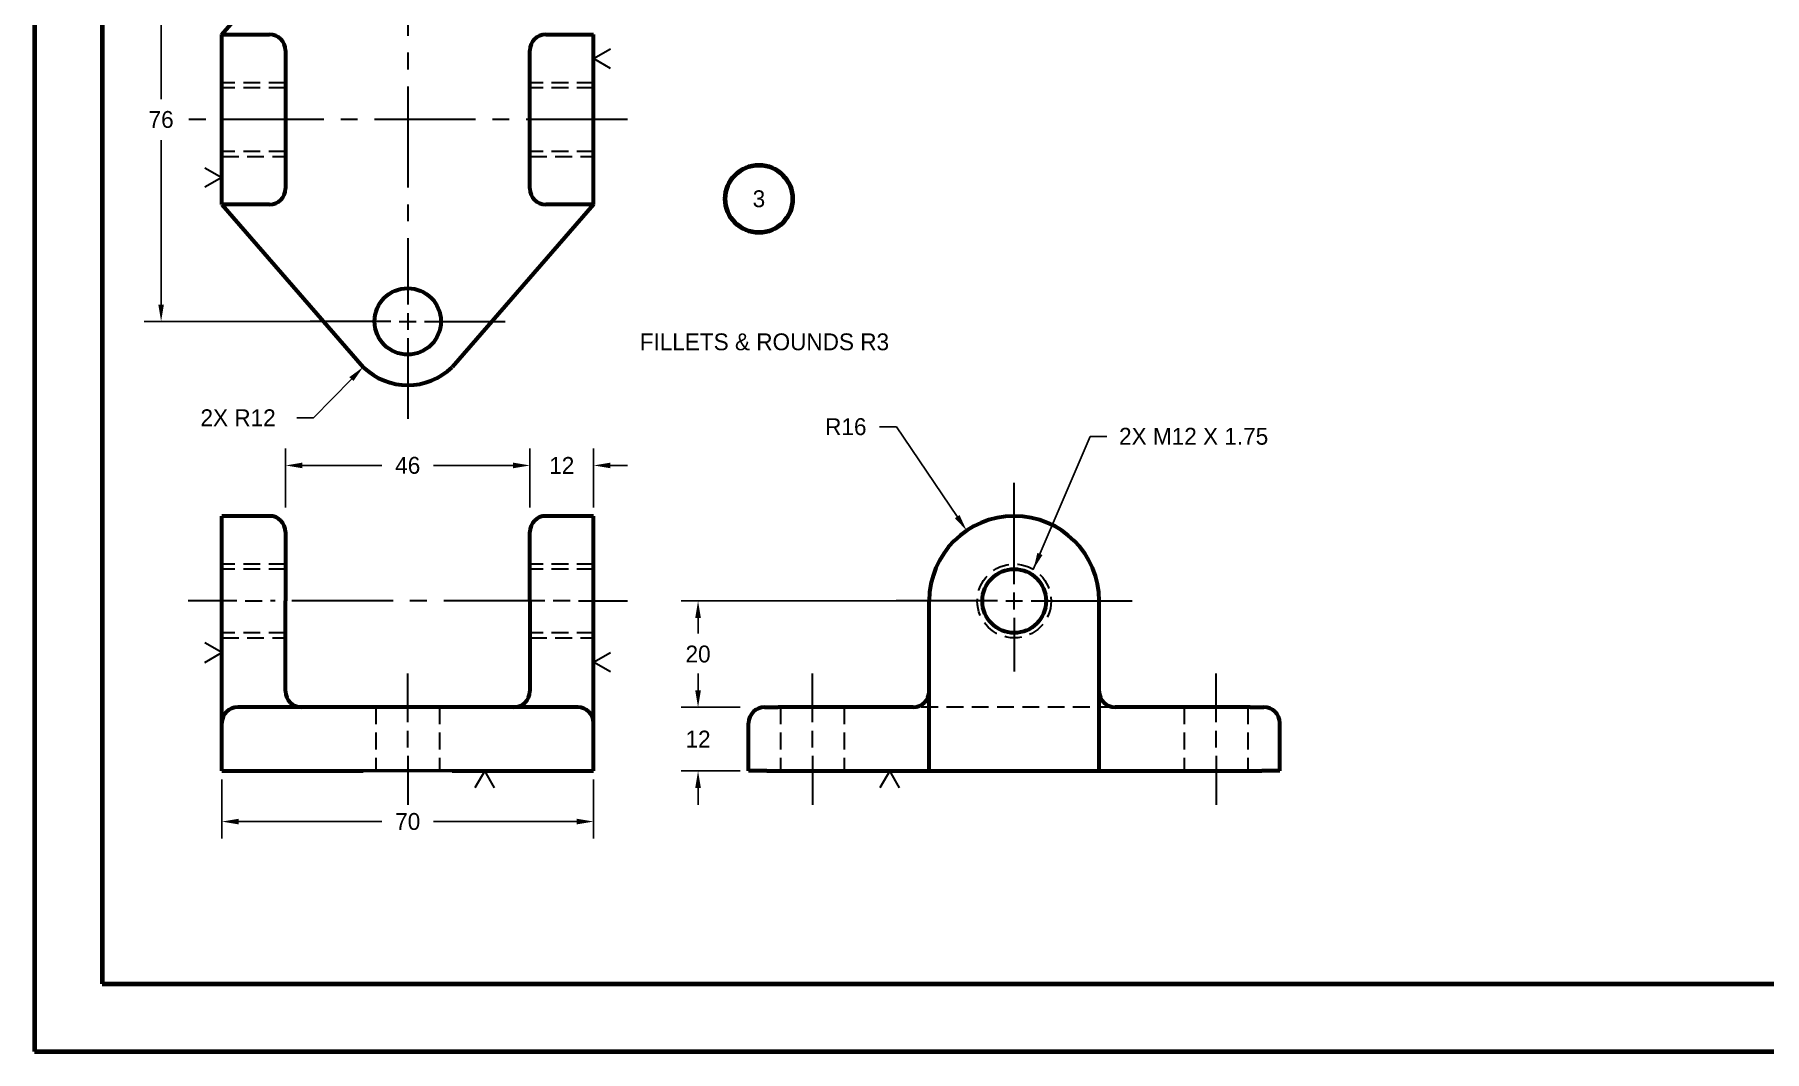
# Model space of a CAD drawing. Header units: millimetres. Extents: x -51 to 863, y 13 to 623.
# Drawn here: x -51.1 to 274.6, y 13 to 204.4 of the extents above; entities that cross this region are included whole.
import ezdxf

# ---------------------------------------------------------------- set-up
doc = ezdxf.new("R2010")
doc.units = ezdxf.units.MM
doc.header["$LTSCALE"] = 25.4
doc.linetypes.add('CENTER2', pattern=[1.125, 0.75, -0.125, 0.125, -0.125])
doc.linetypes.add('HIDDEN2', pattern=[0.1875, 0.125, -0.0625])
for name, color, linetype, lineweight in [('BORDER', 6, 'Continuous', 80), ('CENTER', 2, 'CENTER2', 30), ('DIMENSION', 4, 'Continuous', 30), ('HIDDEN', 1, 'HIDDEN2', 30), ('OBJECT', 7, 'Continuous', 60), ('Visible (ANSI)', 7, 'Continuous', 50)]:
    doc.layers.add(name, color=color, linetype=linetype, lineweight=lineweight)
doc.styles.add('GDT', font='gdt.shx')
doc.styles.get("Standard").update_dxf_attribs({"font": 'TAHOMA.TTF'})
doc.dimstyles.new('ANSI', dxfattribs={"dimscale": 25.4, "dimtxt": 0.125, "dimasz": 0.125, "dimexe": 0.125, "dimexo": 0.0625, "dimgap": 0.09, "dimtad": 0, "dimtih": 1, "dimtoh": 1, "dimdec": 0, "dimzin": 0, "dimdsep": 46, "dimtxsty": 'GDT', "dimcen": 0, "dimadec": 0, "dimazin": 0, "dimtfac": 1, "dimtdec": 0, "dimtofl": 0, "dimtmove": 0, "dimatfit": 3, "dimfxl": 1, "dimtolj": 1, "dimtzin": 0, "dimarcsym": 0})

# ---------------------------------------------------------------- blocks, each defined once
blk = doc.blocks.new('*D50')
at = {"layer": 'Defpoints', "color": 0, "transparency": 16777216}
for p in [(124.38, 111.05), (133.33, 97.8)]:
    blk.add_point(p, dxfattribs=at)
at = {"layer": 'DIMENSION', "color": 0, "lineweight": -2, "transparency": 16777216}
for p, q in [((108, 130.6), (111.18, 130.6)), ((111.18, 130.6), (122.6, 113.69))]:
    blk.add_line(p, q, dxfattribs=at)
at = {"layer": 'DIMENSION', "color": 0, "transparency": 16777216}
blk.add_solid([(123.04, 113.98), (122.16, 113.39), (124.38, 111.05)], dxfattribs=at)
at = {"layer": 'DIMENSION', "color": 0, "transparency": 16777216, "insert": (101.63, 130.6), "char_height": 3.175, "attachment_point": 5, "style": 'GDT'}
blk.add_mtext('\\A1;R16', dxfattribs=at)
blk = doc.blocks.new('*D51')
at = {"layer": 'Defpoints', "color": 0, "transparency": 16777216}
for p in [(54.15, 123.32), (42.15, 113.8), (54.15, 113.8)]:
    blk.add_point(p, dxfattribs=at)
at = {"layer": 'DIMENSION', "color": 0, "lineweight": -2, "transparency": 16777216}
for p, q in [((42.15, 115.38), (42.15, 126.5)), ((54.15, 115.38), (54.15, 126.5)), ((38.97, 123.32), (35.8, 123.32)), ((57.32, 123.32), (60.5, 123.32))]:
    blk.add_line(p, q, dxfattribs=at)
at = {"layer": 'DIMENSION', "color": 0, "transparency": 16777216}
for points in [[(38.97, 123.85), (38.97, 122.79), (42.15, 123.32)], [(57.32, 123.85), (57.32, 122.79), (54.15, 123.32)]]:
    blk.add_solid(points, dxfattribs=at)
at = {"layer": 'DIMENSION', "color": 0, "transparency": 16777216, "insert": (48.15, 123.32), "char_height": 3.175, "attachment_point": 5, "style": 'GDT'}
blk.add_mtext('\\A1;12', dxfattribs=at)
blk = doc.blocks.new('*D52')
at = {"layer": 'Defpoints', "color": 0, "transparency": 16777216}
for p in [(19.15, 150.44), (10.77, 141.85)]:
    blk.add_point(p, dxfattribs=at)
at = {"layer": 'DIMENSION', "color": 0, "lineweight": -2, "transparency": 16777216}
for p, q in [((1.44, 132.3), (8.55, 139.58)), ((-1.73, 132.3), (1.44, 132.3))]:
    blk.add_line(p, q, dxfattribs=at)
at = {"layer": 'DIMENSION', "color": 0, "transparency": 16777216}
blk.add_solid([(8.17, 139.95), (8.93, 139.21), (10.77, 141.85)], dxfattribs=at)
at = {"layer": 'DIMENSION', "color": 0, "transparency": 16777216, "insert": (-12.79, 132.3), "char_height": 3.175, "attachment_point": 5, "style": 'GDT'}
blk.add_mtext('\\A1;2X R12', dxfattribs=at)
blk = doc.blocks.new('*D53')
at = {"layer": 'Defpoints', "color": 0, "transparency": 16777216}
for p in [(14.8, 226.44), (-27.28, 150.44), (14.68, 150.44)]:
    blk.add_point(p, dxfattribs=at)
at = {"layer": 'DIMENSION', "color": 0, "lineweight": -2, "transparency": 16777216}
for p, q in [((13.21, 226.44), (-30.46, 226.44)), ((-27.28, 223.26), (-27.28, 192.31)), ((-27.28, 153.61), (-27.28, 184.56)), ((13.1, 150.44), (-30.46, 150.44))]:
    blk.add_line(p, q, dxfattribs=at)
at = {"layer": 'DIMENSION', "color": 0, "transparency": 16777216}
for points in [[(-27.81, 223.26), (-26.75, 223.26), (-27.28, 226.44)], [(-27.81, 153.61), (-26.75, 153.61), (-27.28, 150.44)]]:
    blk.add_solid(points, dxfattribs=at)
at = {"layer": 'DIMENSION', "color": 0, "transparency": 16777216, "insert": (-27.28, 188.44), "char_height": 3.175, "attachment_point": 5, "style": 'GDT'}
blk.add_mtext('\\A1;76', dxfattribs=at)
blk = doc.blocks.new('*D67')
at = {"layer": 'Defpoints', "color": 0, "transparency": 16777216}
for p in [(73.81, 77.8), (83.33, 77.8), (83.33, 65.8)]:
    blk.add_point(p, dxfattribs=at)
at = {"layer": 'DIMENSION', "color": 0, "lineweight": -2, "transparency": 16777216}
for p, q in [((73.81, 80.97), (73.81, 84.15)), ((81.75, 77.8), (70.63, 77.8)), ((81.75, 65.8), (70.63, 65.8)), ((73.81, 62.62), (73.81, 59.45))]:
    blk.add_line(p, q, dxfattribs=at)
at = {"layer": 'DIMENSION', "color": 0, "transparency": 16777216}
for points in [[(73.28, 80.97), (74.34, 80.97), (73.81, 77.8)], [(73.28, 62.62), (74.34, 62.62), (73.81, 65.8)]]:
    blk.add_solid(points, dxfattribs=at)
at = {"layer": 'DIMENSION', "color": 0, "transparency": 16777216, "insert": (73.81, 71.8), "char_height": 3.175, "attachment_point": 5, "style": 'GDT'}
blk.add_mtext('\\A1;12', dxfattribs=at)
blk = doc.blocks.new('*D68')
at = {"layer": 'Defpoints', "color": 0, "transparency": 16777216}
for p in [(73.81, 97.8), (117.33, 97.8), (83.33, 77.8)]:
    blk.add_point(p, dxfattribs=at)
at = {"layer": 'DIMENSION', "color": 0, "lineweight": -2, "transparency": 16777216}
for p, q in [((115.75, 97.8), (70.63, 97.8)), ((73.81, 94.62), (73.81, 91.67)), ((73.81, 80.97), (73.81, 83.92)), ((81.75, 77.8), (70.63, 77.8))]:
    blk.add_line(p, q, dxfattribs=at)
at = {"layer": 'DIMENSION', "color": 0, "transparency": 16777216}
for points in [[(73.28, 94.62), (74.34, 94.62), (73.81, 97.8)], [(73.28, 80.97), (74.34, 80.97), (73.81, 77.8)]]:
    blk.add_solid(points, dxfattribs=at)
at = {"layer": 'DIMENSION', "color": 0, "transparency": 16777216, "insert": (73.81, 87.8), "char_height": 3.175, "attachment_point": 5, "style": 'GDT'}
blk.add_mtext('\\A1;20', dxfattribs=at)
blk = doc.blocks.new('*D69')
at = {"layer": 'Defpoints', "color": 0, "transparency": 16777216}
for p in [(42.15, 123.32), (-3.85, 113.8), (42.15, 113.8)]:
    blk.add_point(p, dxfattribs=at)
at = {"layer": 'DIMENSION', "color": 0, "lineweight": -2, "transparency": 16777216}
for p, q in [((-3.85, 115.38), (-3.85, 126.5)), ((42.15, 115.38), (42.15, 126.5)), ((-0.68, 123.32), (14.29, 123.32)), ((38.97, 123.32), (24, 123.32))]:
    blk.add_line(p, q, dxfattribs=at)
at = {"layer": 'DIMENSION', "color": 0, "transparency": 16777216}
for points in [[(-0.68, 123.85), (-0.68, 122.79), (-3.85, 123.32)], [(38.97, 123.85), (38.97, 122.79), (42.15, 123.32)]]:
    blk.add_solid(points, dxfattribs=at)
at = {"layer": 'DIMENSION', "color": 0, "transparency": 16777216, "insert": (19.15, 123.32), "char_height": 3.175, "attachment_point": 5, "style": 'GDT'}
blk.add_mtext('\\A1;46', dxfattribs=at)
blk = doc.blocks.new('*D70')
at = {"layer": 'Defpoints', "color": 0, "transparency": 16777216}
for p in [(-15.85, 65.8), (54.15, 65.8), (54.15, 56.27)]:
    blk.add_point(p, dxfattribs=at)
at = {"layer": 'DIMENSION', "color": 0, "lineweight": -2, "transparency": 16777216}
for p, q in [((-15.85, 64.21), (-15.85, 53.1)), ((54.15, 64.21), (54.15, 53.1)), ((-12.68, 56.27), (14.29, 56.27)), ((50.97, 56.27), (24, 56.27))]:
    blk.add_line(p, q, dxfattribs=at)
at = {"layer": 'DIMENSION', "color": 0, "transparency": 16777216}
for points in [[(-12.68, 56.8), (-12.68, 55.74), (-15.85, 56.27)], [(50.97, 56.8), (50.97, 55.74), (54.15, 56.27)]]:
    blk.add_solid(points, dxfattribs=at)
at = {"layer": 'DIMENSION', "color": 0, "transparency": 16777216, "insert": (19.15, 56.27), "char_height": 3.175, "attachment_point": 5, "style": 'GDT'}
blk.add_mtext('\\A1;70', dxfattribs=at)

msp = doc.modelspace()

# ---------------------------------------------------------------- linework, layer by layer
at = {"layer": 'BORDER', "color": 7}
for points in [[(-51.1, 13), (863.3, 13), (863.3, 622.6), (-51.1, 622.6)], [(-38.4, 25.7), (850.6, 25.7), (850.6, 609.9), (-38.4, 609.9)]]:
    msp.add_lwpolyline(points, close=True, dxfattribs=at)
msp.add_circle((85.27, 173.51), 6.35, dxfattribs=at)
at = {"layer": 'CENTER', "color": 7}
for p, q in [((19.15, 223.26), (19.15, 153.61)), ((60.5, 188.44), (-22.2, 188.44)), ((15.97, 150.44), (0.8, 150.44)), ((17.56, 150.44), (20.73, 150.44)), ((19.15, 152.02), (19.15, 148.85)), ((22.32, 150.44), (37.5, 150.44)), ((19.15, 147.26), (19.15, 132.09)), ((133.33, 100.97), (133.33, 120.15)), ((-13.03, 97.8), (-22.2, 97.8)), ((-11.44, 97.8), (-8.27, 97.8)), ((44.97, 97.8), (-6.68, 97.8)), ((49.73, 97.8), (46.56, 97.8)), ((51.32, 97.8), (60.5, 97.8)), ((130.16, 97.8), (110.98, 97.8)), ((131.75, 97.8), (134.92, 97.8)), ((133.33, 96.21), (133.33, 99.38)), ((136.51, 97.8), (155.68, 97.8)), ((133.33, 94.62), (133.33, 84.5)), ((19.15, 74.97), (19.15, 84.15)), ((95.33, 74.97), (95.33, 84.15)), ((171.33, 74.97), (171.33, 84.15)), ((19.15, 70.21), (19.15, 73.38)), ((95.33, 70.21), (95.33, 73.38)), ((171.33, 70.21), (171.33, 73.38)), ((19.15, 68.62), (19.15, 59.45)), ((95.33, 68.62), (95.33, 59.45)), ((171.33, 68.62), (171.33, 59.45))]:
    msp.add_line(p, q, dxfattribs=at)
at = {"layer": 'DIMENSION', "color": 7}
for points in [[(57.32, 198.08), (54.15, 199.92), (57.32, 201.75)], [(-19.03, 179.37), (-15.85, 177.54), (-19.03, 175.7)], [(-19.03, 86.24), (-15.85, 88.08), (-19.03, 89.91)], [(57.32, 84.46), (54.15, 86.3), (57.32, 88.13)], [(35.48, 62.62), (33.65, 65.8), (31.81, 62.62)], [(111.73, 62.62), (109.9, 65.8), (108.06, 62.62)]]:
    msp.add_lwpolyline(points, dxfattribs=at)
at = {"layer": 'HIDDEN', "color": 7}
for p, q in [((-3.85, 195.38), (-15.85, 195.38)), ((-3.85, 194.44), (-15.85, 194.44)), ((54.15, 195.38), (42.15, 195.38)), ((54.15, 194.44), (42.15, 194.44)), ((-3.85, 182.44), (-15.85, 182.44)), ((54.15, 182.44), (42.15, 182.44)), ((-15.85, 181.49), (-3.85, 181.49)), ((42.15, 181.49), (54.15, 181.49)), ((-3.85, 104.74), (-15.85, 104.74)), ((54.15, 104.74), (42.15, 104.74)), ((-3.85, 103.8), (-15.85, 103.8)), ((54.15, 103.8), (42.15, 103.8)), ((-3.85, 91.8), (-15.85, 91.8)), ((54.15, 91.8), (42.15, 91.8)), ((-15.85, 90.85), (-3.85, 90.85)), ((42.15, 90.85), (54.15, 90.85)), ((13.15, 77.8), (13.15, 65.8)), ((25.15, 77.8), (25.15, 65.8)), ((89.33, 77.8), (89.33, 65.8)), ((101.33, 77.8), (101.33, 65.8)), ((152.33, 77.8), (114.33, 77.8)), ((165.33, 77.8), (165.33, 65.8)), ((177.33, 77.8), (177.33, 65.8))]:
    msp.add_line(p, q, dxfattribs=at)
msp.add_circle((133.33, 97.8), 6.95, dxfattribs=at)
at = {"layer": 'OBJECT', "color": 7}
for p, q in [((-15.85, 204.44), (10.77, 235.03)), ((-15.85, 204.44), (-6.85, 204.44)), ((-15.85, 172.44), (-15.85, 204.44)), ((45.15, 204.44), (54.15, 204.44)), ((54.15, 172.44), (54.15, 204.44)), ((-3.85, 201.44), (-3.85, 175.44)), ((42.15, 175.44), (42.15, 201.44)), ((-6.85, 172.44), (-15.85, 172.44)), ((-15.85, 172.44), (10.77, 141.84)), ((54.15, 172.44), (27.52, 141.84)), ((54.15, 172.44), (45.15, 172.44)), ((-15.85, 97.8), (-15.85, 113.8)), ((-6.85, 113.8), (-15.85, 113.8)), ((-3.85, 110.8), (-3.85, 97.8)), ((42.15, 97.8), (42.15, 110.8)), ((54.15, 113.8), (45.15, 113.8)), ((54.15, 97.8), (54.15, 113.8)), ((-15.85, 77.88), (-15.85, 97.8)), ((-3.85, 80.8), (-3.85, 97.8)), ((42.15, 97.8), (42.15, 80.8)), ((54.15, 74.8), (54.15, 97.8)), ((117.33, 77.88), (117.33, 97.8)), ((149.33, 77.88), (149.33, 97.8)), ((-15.85, 65.8), (-15.85, 77.88)), ((51.15, 77.8), (-12.85, 77.8)), ((86.33, 77.8), (88.89, 77.8)), ((114.33, 77.8), (88.89, 77.8)), ((117.33, 65.8), (117.33, 77.88)), ((149.33, 65.8), (149.33, 77.88)), ((177.78, 77.8), (152.33, 77.8)), ((177.78, 77.8), (180.33, 77.8)), ((54.15, 65.8), (54.15, 74.8)), ((83.33, 65.8), (83.33, 74.8)), ((183.33, 65.8), (183.33, 74.8)), ((-15.85, 65.8), (10.77, 65.8)), ((27.52, 65.8), (54.15, 65.8)), ((86.74, 65.8), (83.33, 65.8)), ((86.74, 65.8), (117.33, 65.8)), ((117.33, 65.8), (149.33, 65.8)), ((149.33, 65.8), (179.93, 65.8)), ((183.33, 65.8), (179.93, 65.8))]:
    msp.add_line(p, q, dxfattribs=at)
for centre, radius in [((19.15, 150.44), 6.25), ((133.33, 97.8), 6)]:
    msp.add_circle(centre, radius, dxfattribs=at)
for centre, radius, start, end in [((-6.85, 201.44), 3, 0, 90), ((45.15, 201.44), 3, 90, 180), ((-6.85, 175.44), 3, 270, 0), ((45.15, 175.44), 3, 180, 270), ((19.15, 150.44), 12, 225.7559, 314.2441), ((-6.85, 110.8), 3, 0, 90), ((45.15, 110.8), 3, 90, 180), ((133.33, 97.8), 16, 0, 180), ((-0.85, 80.8), 3, 180, 270), ((39.15, 80.8), 3, 270, 0), ((114.33, 80.8), 3, 270, 0), ((152.33, 80.8), 3, 180, 270), ((-12.85, 74.8), 3, 90, 180), ((51.15, 74.8), 3, 0, 90), ((86.33, 74.8), 3, 90, 180), ((180.33, 74.8), 3, 0, 90)]:
    msp.add_arc(centre, radius, start, end, dxfattribs=at)
at = {"layer": 'Visible (ANSI)', "color": 7}
msp.add_line((27.52, 65.8), (10.77, 65.8), dxfattribs=at)

# ---------------------------------------------------------------- texts
at = {"layer": 'DIMENSION', "color": 7, "char_height": 3.175, "attachment_point": 5}
for s, width, insert in [('{\\Fgdt|c0;3}', 6.9999, (85.27, 173.51)), ('{\\Fgdt|c0;FILLETS & ROUNDS R3 }', 61.1764, (86.3, 146.57))]:
    msp.add_mtext_dynamic_manual_height_columns(s, width=width, gutter_width=1, heights=[0], dxfattribs=dict(at, insert=insert))
at = {"layer": 'DIMENSION', "color": 7, "insert": (153.07, 128.79), "char_height": 3.175, "attachment_point": 4, "style": 'GDT'}
msp.add_mtext('\\A1;2X M12 X 1.75', dxfattribs=at)

# ---------------------------------------------------------------- dimensions: what is measured, and where the dimension line sits
at = {"layer": 'DIMENSION', "color": 7}
for base, p1, p2, picture, middle in [((-27.28, 150.44), (14.8, 226.44), (14.68, 150.44), '*D53', (-27.28, 188.44)), ((73.81, 77.8), (83.33, 65.8), (83.33, 77.8), '*D67', (73.81, 71.8))]:
    dim = msp.add_linear_dim(base=base, p1=p1, p2=p2, angle=90, dimstyle='ANSI', dxfattribs=at)
    dim.commit()
    dim.dimension.update_dxf_attribs({"geometry": picture, "text_midpoint": middle, "dimtype": 160})
dim = msp.add_radius_dim(center=(19.15, 150.44), mpoint=(10.77, 141.85), text='2X <>', dimstyle='ANSI', override={"dimse1": 1}, dxfattribs=at)
dim.commit()
dim.dimension.update_dxf_attribs({"geometry": '*D52', "text_midpoint": (-12.79, 132.3), "dimtype": 164})
dim = msp.add_radius_dim(center=(133.33, 97.8), mpoint=(124.38, 111.05), dimstyle='ANSI', dxfattribs=at)
dim.commit()
dim.dimension.update_dxf_attribs({"geometry": '*D50', "text_midpoint": (101.63, 130.6), "dimtype": 164})
for base, p1, p2, picture, middle in [((42.15, 123.32), (-3.85, 113.8), (42.15, 113.8), '*D69', (19.15, 123.32)), ((54.15, 56.27), (-15.85, 65.8), (54.15, 65.8), '*D70', (19.15, 56.27))]:
    dim = msp.add_linear_dim(base=base, p1=p1, p2=p2, dimstyle='ANSI', dxfattribs=at)
    dim.commit()
    dim.dimension.update_dxf_attribs({"geometry": picture, "text_midpoint": middle})
dim = msp.add_linear_dim(base=(54.15, 123.32), p1=(42.15, 113.8), p2=(54.15, 113.8), dimstyle='ANSI', dxfattribs=at)
dim.commit()
dim.dimension.update_dxf_attribs({"geometry": '*D51', "text_midpoint": (48.15, 123.32), "dimtype": 160})
dim = msp.add_linear_dim(base=(73.81, 97.8), p1=(83.33, 77.8), p2=(117.33, 97.8), angle=90, dimstyle='ANSI', dxfattribs=at)
dim.commit()
dim.dimension.update_dxf_attribs({"geometry": '*D68', "text_midpoint": (73.81, 87.8)})

# ---------------------------------------------------------------- leaders
at = {"layer": 'DIMENSION', "color": 7, "annotation_type": 0, "has_hookline": 1, "hookline_direction": 0, "text_width": 37.95}
msp.add_leader([(136.93, 103.74), (147.61, 128.79), (150.79, 128.79)], dimstyle='ANSI', dxfattribs=at)

doc.saveas('drawing.dxf')
